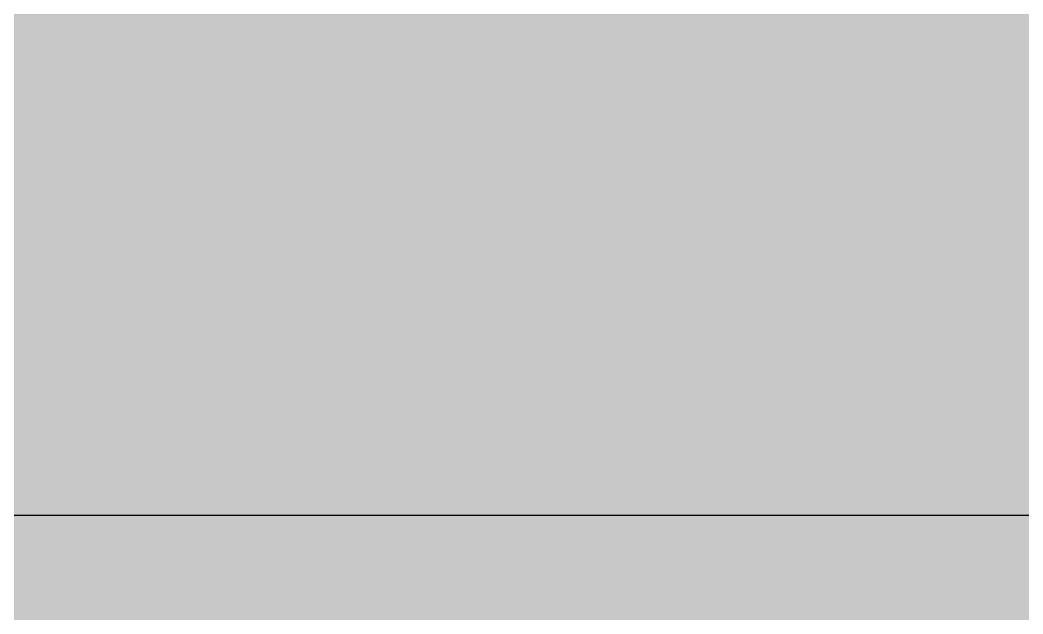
# Model space of a CAD drawing. Header units: inches. Extents: x 12792 to 19925, y -3298 to -817.
# Drawn here: x 18031.01 to 18036.09, y -988.23 to -985.22 of the extents above; entities that cross this region are included whole.
import ezdxf

# ---------------------------------------------------------------- set-up
doc = ezdxf.new("R2010")
doc.units = ezdxf.units.IN
doc.header["$MEASUREMENT"] = 0
doc.layers.add('Edges', color=7, linetype='Continuous')
doc.layers.add('IEL-HATCH-002', color=7, linetype='Continuous')

# ---------------------------------------------------------------- blocks, each defined once
blk = doc.blocks.new('gwg')
at = {"lineweight": 0, "true_color": 0xf1eb1f}
h = blk.add_hatch(color=2, dxfattribs=at)
h.dxf.hatch_style = 1
h.paths.add_polyline_path([(18462.4999, -1581.5777), (18462.2005, -1581.5777), (18459.7333, -1581.5773), (18459.6683, -1581.5777), (18459.6109, -1581.5761), (18459.6078, -1581.5777), (18459.598, -1581.5758), (18458.6796, -1581.5777), (18456.5731, -1581.5768), (18456.5698, -1581.5777), (18456.5344, -1581.5777), (18456.5133, -1581.5776), (18456.5, -1581.5768), (18456.4951, -1581.5779), (18456.491, -1581.5768), (18455.0528, -1581.5777), (18453.7197, -1581.5763), (18453.71, -1581.5763), (18453.7037, -1581.5777), (18453.6582, -1581.5767), (18453.6386, -1581.5789), (18453.6325, -1581.5769), (18453.614, -1581.5777), (18453.6094, -1581.5777), (18453.6077, -1581.577), (18450.4708, -1581.5765), (18450.4655, -1581.5776), (18450.442, -1581.5777), (18450.4256, -1581.5777), (18450.3488, -1581.5765), (18450.3036, -1581.5779), (18450.2969, -1581.5766), (18447.9489, -1581.5777), (18447.9239, -1581.5735), (18447.9197, -1581.5777), (18447.6204, -1581.5777), (18447.6204, -1583.0681), (18462.4999, -1583.0681)])
at = {"layer": 'Edges', "lineweight": 0}
blk.add_line((18447.6204, -1583.0681), (18462.4999, -1583.0681), dxfattribs=at)

msp = doc.modelspace()

# ---------------------------------------------------------------- hatches: boundary and pattern name
at = {"layer": 'IEL-HATCH-002', "true_color": 0x9d754d, "transparency": 33554687}
h = msp.add_hatch(color=35, dxfattribs=at)
h.dxf.hatch_style = 1
h.paths.add_polyline_path([(18086.4499, -1007.7307), (17986.4499, -1007.7307), (17986.4499, -1009.7307), (18086.4499, -1009.7307)])
h.paths.add_polyline_path([(18086.4499, -987.7307), (17986.4499, -987.7307), (17986.4499, -988.7307), (18086.4499, -988.7307)])

# ---------------------------------------------------------------- linework, layer by layer
msp.add_line((17986.4499, -987.7307), (18086.4499, -987.7307))

# ---------------------------------------------------------------- block references
at = {"xscale": 2.099942155810731, "yscale": 2.099942155810731, "zscale": 2.099942155810731}
msp.add_blockref('gwg', (-20718.109, 2336.6207), dxfattribs=at)

doc.saveas('drawing.dxf')
